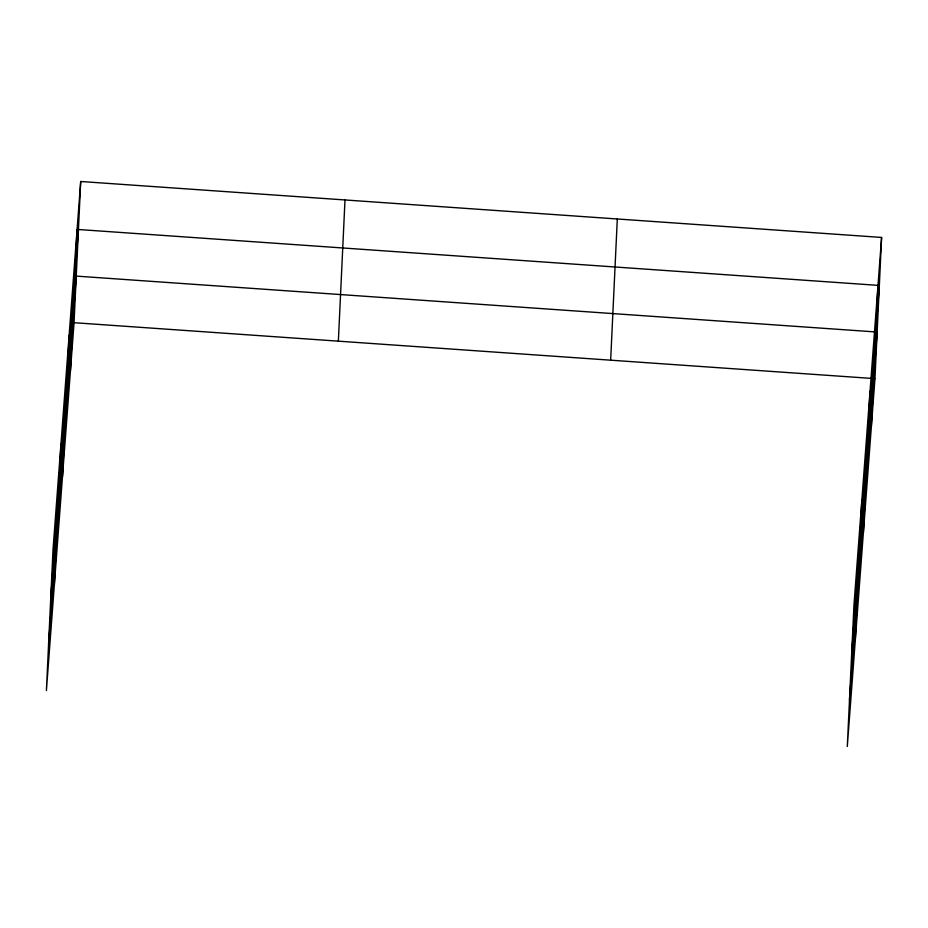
<?xml version="1.0" encoding="UTF-8"?>
<svg xmlns="http://www.w3.org/2000/svg" width="928" height="928" viewBox="0 0 928 928"><rect width="100%" height="100%" fill="white"/><g stroke="black" fill="none" stroke-linecap="round" stroke-linejoin="round"><path stroke-width="1.39" d="M54.323 585.116L60.97 443.909M62.501 476.482L69.136 335.275M70.424 371.038L77.059 229.831M80.701 181.494L53.035 549.353L46.4 690.56L74.054 322.7L80.701 181.494L881.6 237.44L874.965 378.647L847.299 746.506L853.946 605.3L881.6 237.44M338.36 341.168L344.996 199.961M610.659 360.18L617.306 218.973M855.233 641.062L861.868 499.856M863.4 532.417L870.035 391.21M871.322 426.973L877.969 285.766M50.785 597.365L78.439 229.506L879.338 285.453L851.684 653.3M48.592 643.962L76.247 276.103L877.157 332.05L849.491 699.909M74.054 322.7L874.965 378.647"/></g></svg>
